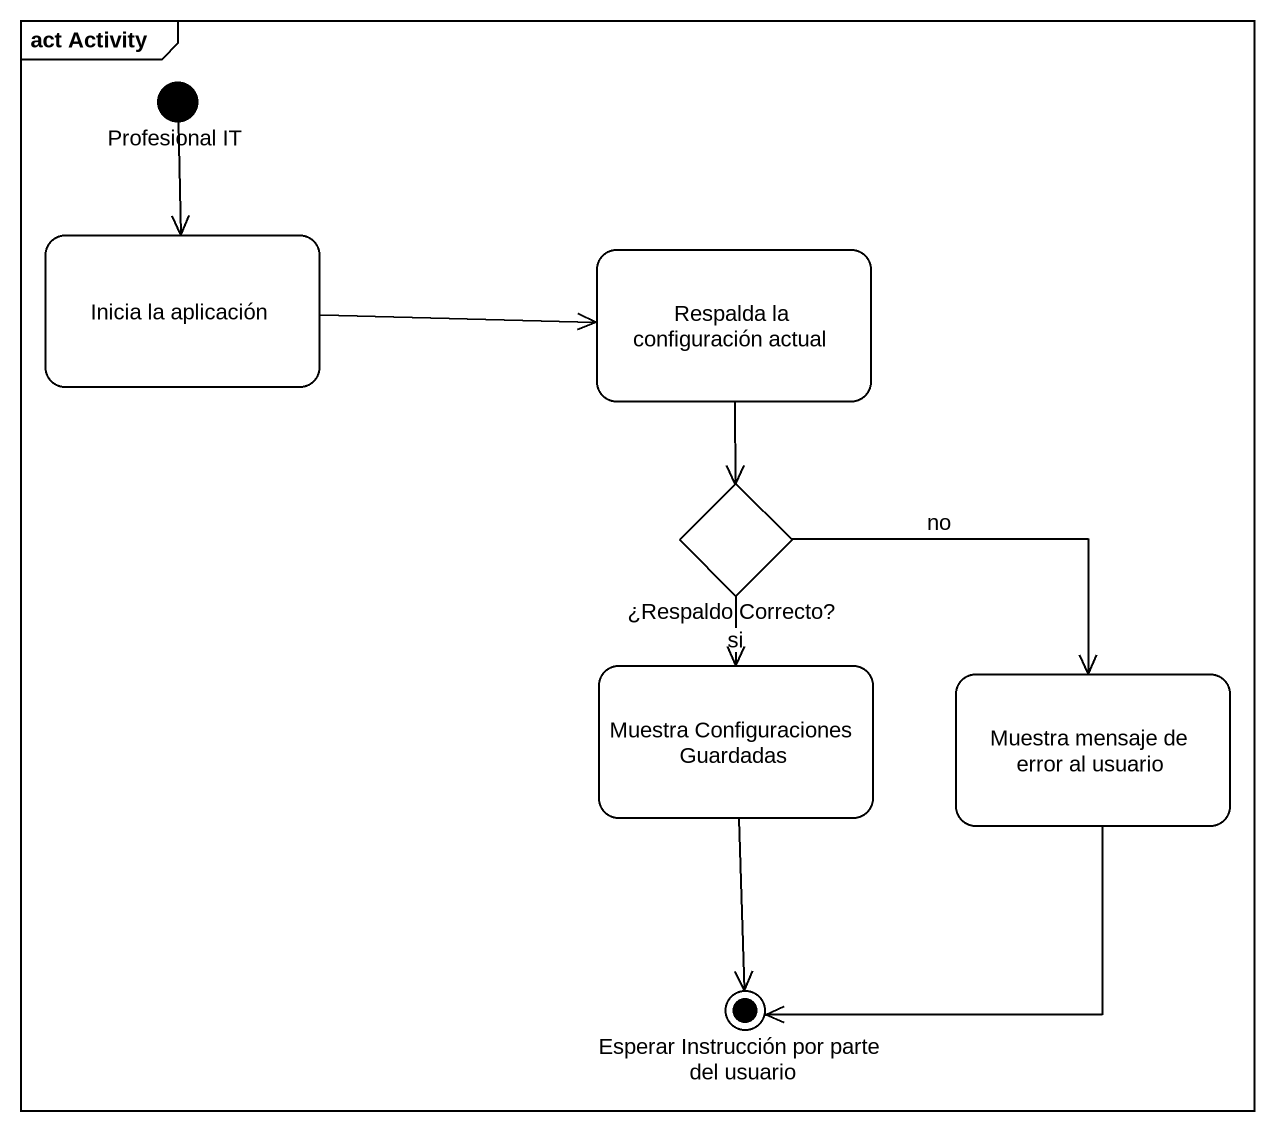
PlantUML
@startuml
mainframe act Activity
hide empty description
state "Profesional IT" as Profesional_IT <<start>>
state "Inicia la aplicación" as Inicia_la_aplicación
state "Respalda la configuración actual" as Respalda_la_configuración
state "¿Respaldo Correcto?" as Respaldo_Correcto <<choice>>
state "Muestra Configuraciones Guardadas" as Muestra_Configuraciones
state "Muestra mensaje de error al usuario" as Muestra_mensaje_de_error_al
state "Esperar Instrucción por parte del usuario" as Esperar_Instrucción_por <<end>>
Profesional_IT --> Inicia_la_aplicación
Inicia_la_aplicación -right-> Respalda_la_configuración
Respalda_la_configuración --> Respaldo_Correcto
Respaldo_Correcto --> Muestra_Configuraciones : si
Respaldo_Correcto -right-> Muestra_mensaje_de_error_al : no
Muestra_Configuraciones --> Esperar_Instrucción_por
Muestra_mensaje_de_error_al --> Esperar_Instrucción_por
@enduml
